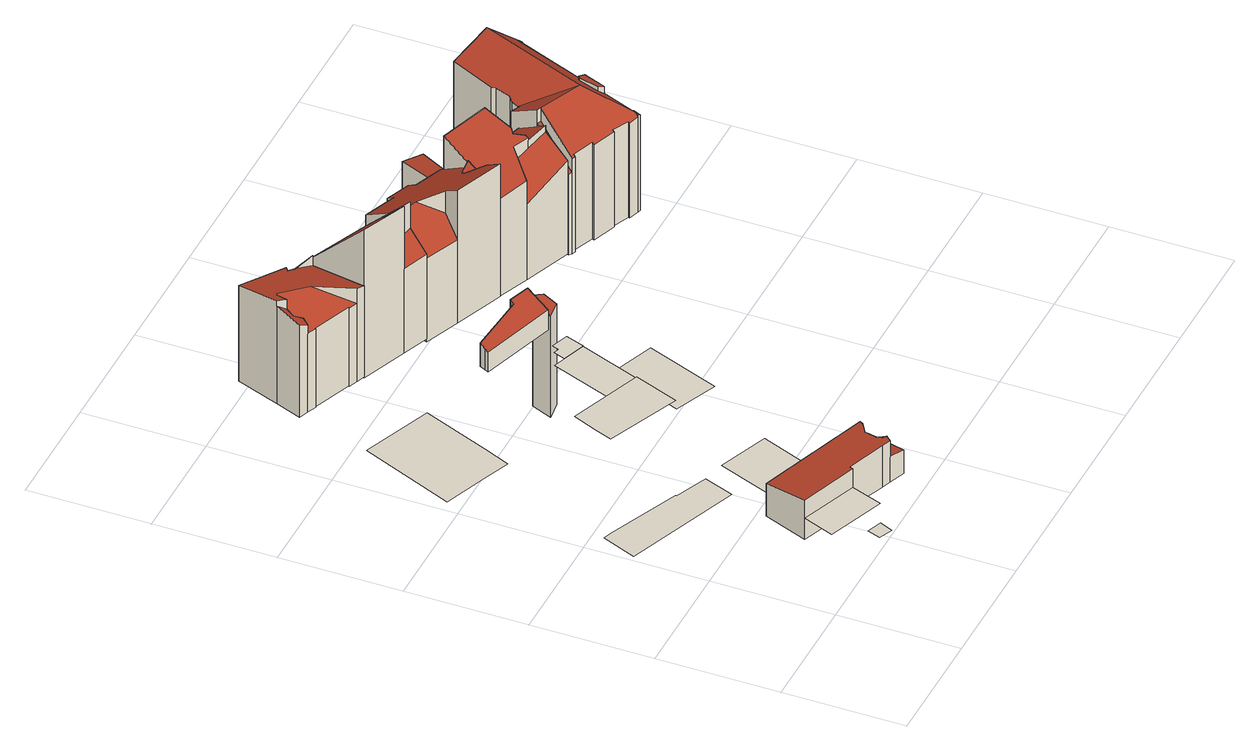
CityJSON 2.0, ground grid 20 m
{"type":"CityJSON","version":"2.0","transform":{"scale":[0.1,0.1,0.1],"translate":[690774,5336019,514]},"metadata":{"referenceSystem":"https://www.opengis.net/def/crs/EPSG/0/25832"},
"CityObjects":{
"building1":{"type":"Building","attributes":{"area_m2":55.53,"max_x":690797.88,"max_y":5336030,"min_x":690786.38,"min_y":5336021.5,"rf_extrusion_mode":"skip","rf_force_lod11":false,"rf_h_ground":518.7,"rf_h_pc_98p":0,"rf_h_roof_50p":0,"rf_h_roof_70p":0,"rf_h_roof_max":0,"rf_h_roof_min":0,"rf_is_glass_roof":false,"rf_nodata_frac":0.977,"rf_nodata_r":0,"rf_pc_select":"_HIGHEST_YET_INSUFFICIENT_COVERAGE","rf_pc_year":2026,"rf_pointcloud_unusable":true,"rf_pt_density":11.2,"rf_roof_planes":0,"rf_roof_type":"no points","rf_success":true,"rf_t_run":8,"source_file":"690_5336.gml"},"geometry":[{"type":"MultiSurface","lod":"0","boundaries":[[[0,1,2,3]]]}]},
"building2":{"type":"Building","attributes":{"area_m2":118.25,"max_x":690795.81,"max_y":5336057,"min_x":690774.81,"min_y":5336044,"rf_extrusion_mode":"skip","rf_force_lod11":false,"rf_h_ground":514.73,"rf_h_pc_98p":0,"rf_h_roof_50p":0,"rf_h_roof_70p":0,"rf_h_roof_max":0,"rf_h_roof_min":0,"rf_is_glass_roof":false,"rf_nodata_frac":1,"rf_nodata_r":0,"rf_pc_select":"_HIGHEST_YET_INSUFFICIENT_COVERAGE","rf_pc_year":0,"rf_pointcloud_unusable":true,"rf_pt_density":0,"rf_roof_planes":0,"rf_roof_type":"no points","rf_success":true,"rf_t_run":0,"source_file":"690_5336.gml"},"geometry":[{"type":"MultiSurface","lod":"0","boundaries":[[[4,5,6,7,8,9,10]]]}]},
"building3":{"type":"Building","attributes":{"area_m2":5.8,"max_x":690795.94,"max_y":5336022.5,"min_x":690792.81,"min_y":5336019,"rf_extrusion_mode":"skip","rf_force_lod11":false,"rf_h_ground":515.04,"rf_h_pc_98p":0,"rf_h_roof_50p":0,"rf_h_roof_70p":0,"rf_h_roof_max":0,"rf_h_roof_min":0,"rf_is_glass_roof":false,"rf_nodata_frac":0.25,"rf_nodata_r":0,"rf_pc_select":"_HIGHEST_YET_INSUFFICIENT_COVERAGE","rf_pc_year":2026,"rf_pointcloud_unusable":true,"rf_pt_density":12.44,"rf_roof_planes":0,"rf_roof_type":"no points","rf_success":true,"rf_t_run":4,"source_file":"690_5336.gml"},"geometry":[{"type":"MultiSurface","lod":"0","boundaries":[[[11,12,13,14]]]}]},
"building4":{"type":"Building","attributes":{"area_m2":101.1,"max_x":690793.38,"max_y":5336063.5,"min_x":690778.38,"min_y":5336051.5,"rf_extrusion_mode":"skip","rf_force_lod11":false,"rf_h_ground":532.24,"rf_h_pc_98p":0,"rf_h_roof_50p":0,"rf_h_roof_70p":0,"rf_h_roof_max":0,"rf_h_roof_min":0,"rf_is_glass_roof":false,"rf_nodata_frac":1,"rf_nodata_r":0,"rf_pc_select":"_HIGHEST_YET_INSUFFICIENT_COVERAGE","rf_pc_year":0,"rf_pointcloud_unusable":true,"rf_pt_density":0,"rf_roof_planes":0,"rf_roof_type":"no points","rf_success":true,"rf_t_run":0,"source_file":"690_5336.gml"},"geometry":[{"type":"MultiSurface","lod":"0","boundaries":[[[15,16,17,18,19]]]}]},
"building5":{"type":"Building","attributes":{"area_m2":160.46,"max_x":690811.12,"max_y":5336037.5,"min_x":690788.38,"min_y":5336023,"rf_extrusion_mode":"standard","rf_force_lod11":false,"rf_h_ground":514.7,"rf_h_pc_98p":0,"rf_h_roof_50p":521.58,"rf_h_roof_70p":521.96,"rf_h_roof_max":522.36,"rf_h_roof_min":518.42,"rf_h_roof_ridge":521.34,"rf_is_glass_roof":false,"rf_nodata_frac":0.54,"rf_nodata_r":0,"rf_pc_select":"_HIGHEST_YET_INSUFFICIENT_COVERAGE","rf_pc_year":2026,"rf_pointcloud_unusable":false,"rf_pt_density":106.25,"rf_ridgelines":1,"rf_rmse_lod22":0.338,"rf_roof_planes":9,"rf_roof_type":"slanted","rf_success":true,"rf_t_run":74,"rf_volume_lod22":1039.18,"source_file":"690_5336.gml"},"children":["building5-1"]},
"building5-1":{"type":"BuildingPart","parents":["building5"],"geometry":[{"type":"Solid","lod":"2.2","boundaries":[[[[20,21,22,23,24,25,26,27,28]],[[29,21,20,30]],[[30,20,28,31]],[[31,28,27,32]],[[33,25,24,34]],[[35,33,36,37]],[[32,27,26,38]],[[39,40,41,42]],[[43,44,22,21,29]],[[34,24,23,45]],[[38,26,25,33,35]],[[45,23,22,44]],[[37,36,46,47]],[[42,41,44,43]],[[47,46,48,49]],[[49,48,50,51]],[[51,50,40,39]],[[51,39,42,43,29,30,31,32,38,35,37,47,49]],[[40,50,48,46,36,33,34,45,44,41]]]],"semantics":{"surfaces":[{"type":"GroundSurface"},{"type":"WallSurface","on_footprint_edge":true},{"type":"WallSurface","on_footprint_edge":false},{"type":"RoofSurface","rf_azimuth":8.9,"rf_h_roof_50p":521.49,"rf_h_roof_70p":521.72,"rf_h_roof_max":522.25,"rf_h_roof_min":520.7,"rf_slope":8.42},{"type":"RoofSurface","rf_azimuth":62.61,"rf_h_roof_50p":518.82,"rf_h_roof_70p":518.98,"rf_h_roof_max":522.21,"rf_h_roof_min":518.13,"rf_slope":9.68}],"values":[[0,1,1,1,1,2,1,2,1,1,1,1,2,2,2,2,2,3,4]]}}]},
"building6":{"type":"Building","attributes":{"area_m2":212.73,"max_x":690792.81,"max_y":5336096.5,"min_x":690774.56,"min_y":5336076.5,"rf_extrusion_mode":"standard","rf_force_lod11":false,"rf_h_ground":515.73,"rf_h_pc_98p":0,"rf_h_roof_50p":534.67,"rf_h_roof_70p":534.76,"rf_h_roof_max":535.1,"rf_h_roof_min":530.95,"rf_is_glass_roof":false,"rf_nodata_frac":0.582,"rf_nodata_r":0,"rf_pc_select":"_HIGHEST_YET_INSUFFICIENT_COVERAGE","rf_pc_year":2026,"rf_pointcloud_unusable":false,"rf_pt_density":7.04,"rf_ridgelines":0,"rf_rmse_lod22":0,"rf_roof_planes":2,"rf_roof_type":"slanted","rf_success":true,"rf_t_run":15,"rf_volume_lod22":0,"source_file":"690_5336.gml"},"geometry":[{"type":"MultiSurface","lod":"0","boundaries":[[[52,53,54,55,56,57,58,59]]]}]},
"building7":{"type":"Building","attributes":{"area_m2":65.28,"max_x":690797.19,"max_y":5336071,"min_x":690787.69,"min_y":5336059,"rf_extrusion_mode":"skip","rf_force_lod11":false,"rf_h_ground":531.93,"rf_h_pc_98p":0,"rf_h_roof_50p":0,"rf_h_roof_70p":0,"rf_h_roof_max":0,"rf_h_roof_min":0,"rf_is_glass_roof":false,"rf_nodata_frac":0.969,"rf_nodata_r":0,"rf_pc_select":"_HIGHEST_YET_INSUFFICIENT_COVERAGE","rf_pc_year":2026,"rf_pointcloud_unusable":true,"rf_pt_density":4.5,"rf_roof_planes":0,"rf_roof_type":"no points","rf_success":true,"rf_t_run":6,"source_file":"690_5336.gml"},"geometry":[{"type":"MultiSurface","lod":"0","boundaries":[[[60,61,62,63]]]}]},
"building8":{"type":"Building","attributes":{"area_m2":98.35,"max_x":690802.12,"max_y":5336063,"min_x":690790.44,"min_y":5336048.5,"rf_extrusion_mode":"skip","rf_force_lod11":false,"rf_h_ground":530.83,"rf_h_pc_98p":0,"rf_h_roof_50p":0,"rf_h_roof_70p":0,"rf_h_roof_max":0,"rf_h_roof_min":0,"rf_is_glass_roof":false,"rf_nodata_frac":0.954,"rf_nodata_r":0,"rf_pc_select":"_HIGHEST_YET_INSUFFICIENT_COVERAGE","rf_pc_year":2026,"rf_pointcloud_unusable":true,"rf_pt_density":10.67,"rf_roof_planes":0,"rf_roof_type":"no points","rf_success":true,"rf_t_run":1,"source_file":"690_5336.gml"},"geometry":[{"type":"MultiSurface","lod":"0","boundaries":[[[64,65,66,67]]]}]},
"building9":{"type":"Building","attributes":{"area_m2":113.41,"max_x":690807.62,"max_y":5336048,"min_x":690794.75,"min_y":5336033,"rf_extrusion_mode":"standard","rf_force_lod11":false,"rf_h_ground":514.87,"rf_h_pc_98p":0,"rf_h_roof_50p":518.59,"rf_h_roof_70p":518.64,"rf_h_roof_max":518.86,"rf_h_roof_min":518.43,"rf_is_glass_roof":false,"rf_nodata_frac":0.562,"rf_nodata_r":0,"rf_pc_select":"_HIGHEST_YET_INSUFFICIENT_COVERAGE","rf_pc_year":2026,"rf_pointcloud_unusable":false,"rf_pt_density":38.87,"rf_ridgelines":0,"rf_rmse_lod22":0,"rf_roof_planes":2,"rf_roof_type":"slanted","rf_success":true,"rf_t_run":46,"rf_volume_lod22":0,"source_file":"690_5336.gml"},"geometry":[{"type":"MultiSurface","lod":"0","boundaries":[[[68,69,70,71]]]}]},
"building10":{"type":"Building","attributes":{"area_m2":12.14,"max_x":690798.31,"max_y":5336073,"min_x":690793.38,"min_y":5336069,"rf_extrusion_mode":"skip","rf_force_lod11":false,"rf_h_ground":531.98,"rf_h_pc_98p":0,"rf_h_roof_50p":0,"rf_h_roof_70p":0,"rf_h_roof_max":0,"rf_h_roof_min":0,"rf_is_glass_roof":false,"rf_nodata_frac":0.854,"rf_nodata_r":0,"rf_pc_select":"_HIGHEST_YET_INSUFFICIENT_COVERAGE","rf_pc_year":2026,"rf_pointcloud_unusable":true,"rf_pt_density":9.14,"rf_roof_planes":0,"rf_roof_type":"no points","rf_success":true,"rf_t_run":2,"source_file":"690_5336.gml"},"geometry":[{"type":"MultiSurface","lod":"0","boundaries":[[[72,73,74,75,76,77]]]}]},
"building11":{"type":"Building","attributes":{"area_m2":177.84,"max_x":690805,"max_y":5336092,"min_x":690786.44,"min_y":5336074.5,"rf_extrusion_mode":"standard","rf_force_lod11":false,"rf_h_ground":530.38,"rf_h_pc_98p":0,"rf_h_roof_50p":534.62,"rf_h_roof_70p":534.91,"rf_h_roof_max":535.81,"rf_h_roof_min":533.85,"rf_is_glass_roof":false,"rf_nodata_frac":0.582,"rf_nodata_r":0,"rf_pc_select":"_HIGHEST_YET_INSUFFICIENT_COVERAGE","rf_pc_year":2026,"rf_pointcloud_unusable":false,"rf_pt_density":15,"rf_ridgelines":0,"rf_rmse_lod22":1.6,"rf_roof_planes":2,"rf_roof_type":"slanted","rf_success":true,"rf_t_run":30,"rf_volume_lod22":178.75,"source_file":"690_5336.gml"},"children":["building11-1"]},
"building11-1":{"type":"BuildingPart","parents":["building11"],"geometry":[{"type":"Solid","lod":"2.2","boundaries":[[[[78,79,80,81,82,83,84]],[[85,79,78,86]],[[87,80,79,85]],[[86,78,84,88]],[[88,84,83,89]],[[89,83,82,90]],[[90,82,81,91]],[[91,81,80,87]],[[91,87,85,86,88,89,90]]]],"semantics":{"surfaces":[{"type":"GroundSurface"},{"type":"WallSurface","on_footprint_edge":true},{"type":"RoofSurface","rf_azimuth":198.95,"rf_h_roof_50p":534.77,"rf_h_roof_70p":535.04,"rf_h_roof_max":535.95,"rf_h_roof_min":534.08,"rf_slope":22.36}],"values":[[0,1,1,1,1,1,1,1,2]]}}]},
"building12":{"type":"Building","attributes":{"area_m2":359.8,"max_x":690824.88,"max_y":5336087.5,"min_x":690795,"min_y":5336060.5,"rf_extrusion_mode":"standard","rf_force_lod11":false,"rf_h_ground":514.61,"rf_h_pc_98p":0,"rf_h_roof_50p":533,"rf_h_roof_70p":533.43,"rf_h_roof_max":535.56,"rf_h_roof_min":532.13,"rf_h_roof_ridge":532.37,"rf_is_glass_roof":false,"rf_nodata_frac":0.483,"rf_nodata_r":0,"rf_pc_select":"_HIGHEST_YET_INSUFFICIENT_COVERAGE","rf_pc_year":2026,"rf_pointcloud_unusable":false,"rf_pt_density":21.62,"rf_ridgelines":1,"rf_rmse_lod22":11.63,"rf_roof_planes":6,"rf_roof_type":"slanted","rf_success":true,"rf_t_run":67,"rf_volume_lod22":136.61,"source_file":"690_5336.gml"},"children":["building12-1"]},
"building12-1":{"type":"BuildingPart","parents":["building12"],"geometry":[{"type":"Solid","lod":"2.2","boundaries":[[[[92,93,94,95]],[[96,93,92,97]],[[97,92,95,98]],[[99,94,93,96]],[[98,95,94,99]],[[98,99,96,97]]]],"semantics":{"surfaces":[{"type":"GroundSurface"},{"type":"WallSurface","on_footprint_edge":true},{"type":"RoofSurface","rf_azimuth":172.56,"rf_h_roof_50p":534.09,"rf_h_roof_70p":534.41,"rf_h_roof_max":535.28,"rf_h_roof_min":533.4,"rf_slope":30.11}],"values":[[0,1,1,1,1,2]]}}]},
"building13":{"type":"Building","attributes":{"area_m2":165.88,"max_x":690801.81,"max_y":5336120.5,"min_x":690784.88,"min_y":5336104,"rf_extrusion_mode":"standard","rf_force_lod11":false,"rf_h_ground":515.28,"rf_h_pc_98p":0,"rf_h_roof_50p":531.7,"rf_h_roof_70p":532.57,"rf_h_roof_max":534.52,"rf_h_roof_min":529.61,"rf_h_roof_ridge":530.48,"rf_is_glass_roof":false,"rf_nodata_frac":0.485,"rf_nodata_r":0,"rf_pc_select":"_HIGHEST_YET_INSUFFICIENT_COVERAGE","rf_pc_year":2026,"rf_pointcloud_unusable":false,"rf_pt_density":13.06,"rf_ridgelines":1,"rf_rmse_lod22":0.422,"rf_roof_planes":7,"rf_roof_type":"slanted","rf_success":true,"rf_t_run":24,"rf_volume_lod22":2747.28,"source_file":"690_5336.gml"},"children":["building13-1"]},
"building13-1":{"type":"BuildingPart","parents":["building13"],"geometry":[{"type":"Solid","lod":"2.2","boundaries":[[[[100,101,102,103,104,105,106,107,108,109,110,111,112]],[[113,114,115]],[[116,111,110,117]],[[118,112,111,116]],[[119,120,121,122]],[[123,124,125,121]],[[126,109,108,127]],[[117,110,109,126]],[[114,113,107,106,128]],[[129,130,103,102,131]],[[132,104,103,130]],[[128,106,105,133]],[[134,133,105,104,132]],[[127,108,107,113]],[[135,136,137]],[[133,134,137]],[[136,135,130,129]],[[122,121,125,138,139]],[[140,100,112,118,141]],[[131,102,101,120,119]],[[139,138,142]],[[141,118,143,144]],[[144,143,124,123]],[[120,101,100,140]],[[130,135,137,134,132]],[[139,142,115,114,128,133,137,136,129,131,119,122]],[[124,143,118,116,117,126,127,113,115,142,138,125]],[[120,140,141,144,123,121]]]],"semantics":{"surfaces":[{"type":"GroundSurface"},{"type":"WallSurface","on_footprint_edge":false},{"type":"WallSurface","on_footprint_edge":true},{"type":"RoofSurface","rf_azimuth":15.53,"rf_h_roof_50p":529.99,"rf_h_roof_70p":530.52,"rf_h_roof_max":531.59,"rf_h_roof_min":528.81,"rf_slope":52.43},{"type":"RoofSurface","rf_azimuth":72.52,"rf_h_roof_50p":532.08,"rf_h_roof_70p":532.5,"rf_h_roof_max":534.19,"rf_h_roof_min":530.22,"rf_slope":16.2},{"type":"RoofSurface","rf_azimuth":200.03,"rf_h_roof_50p":531.52,"rf_h_roof_70p":532.29,"rf_h_roof_max":534.05,"rf_h_roof_min":529.81,"rf_slope":29.41},{"type":"RoofSurface","rf_azimuth":135.16,"rf_h_roof_50p":532.54,"rf_h_roof_70p":532.75,"rf_h_roof_max":534.19,"rf_h_roof_min":531.5,"rf_slope":30.51}],"values":[[0,1,2,2,1,1,2,2,2,2,2,2,2,2,1,1,1,1,2,2,1,1,1,2,3,4,5,6]]}}]},
"building14":{"type":"Building","attributes":{"area_m2":167.84,"max_x":690814.25,"max_y":5336116,"min_x":690797.38,"min_y":5336099.5,"rf_extrusion_mode":"standard","rf_force_lod11":false,"rf_h_ground":515.13,"rf_h_pc_98p":0,"rf_h_roof_50p":532.73,"rf_h_roof_70p":533.24,"rf_h_roof_max":535.7,"rf_h_roof_min":531.17,"rf_is_glass_roof":false,"rf_nodata_frac":0.7,"rf_nodata_r":0,"rf_pc_select":"_HIGHEST_YET_INSUFFICIENT_COVERAGE","rf_pc_year":2026,"rf_pointcloud_unusable":false,"rf_pt_density":10.59,"rf_ridgelines":0,"rf_rmse_lod22":1.19,"rf_roof_planes":3,"rf_roof_type":"slanted","rf_success":true,"rf_t_run":17,"rf_volume_lod22":3307.31,"source_file":"690_5336.gml"},"children":["building14-1"]},
"building14-1":{"type":"BuildingPart","parents":["building14"],"geometry":[{"type":"Solid","lod":"2.2","boundaries":[[[[145,146,147,148,149,150]],[[151,152,153,154]],[[155,156,152,151]],[[157,147,146,158]],[[159,148,147,157]],[[160,150,149,153]],[[156,145,150,160]],[[154,153,149,148,159]],[[158,146,145,156,155]],[[156,160,153,152]],[[158,155,151,154,159,157]]]],"semantics":{"surfaces":[{"type":"GroundSurface"},{"type":"WallSurface","on_footprint_edge":false},{"type":"WallSurface","on_footprint_edge":true},{"type":"RoofSurface","rf_azimuth":202,"rf_h_roof_50p":532.36,"rf_h_roof_70p":532.91,"rf_h_roof_max":541.74,"rf_h_roof_min":530.86,"rf_slope":40.4},{"type":"RoofSurface","rf_azimuth":23.09,"rf_h_roof_50p":534.77,"rf_h_roof_70p":537.2,"rf_h_roof_max":542.27,"rf_h_roof_min":528.74,"rf_slope":45.89}],"values":[[0,1,1,2,2,2,2,2,2,3,4]]}}]},
"building15":{"type":"Building","attributes":{"area_m2":195.93,"max_x":690828.19,"max_y":5336111,"min_x":690809.56,"min_y":5336094,"rf_extrusion_mode":"standard","rf_force_lod11":false,"rf_h_ground":514.5,"rf_h_pc_98p":0,"rf_h_roof_50p":533.93,"rf_h_roof_70p":534.56,"rf_h_roof_max":536.22,"rf_h_roof_min":531,"rf_h_roof_ridge":535.42,"rf_is_glass_roof":false,"rf_nodata_frac":0.662,"rf_nodata_r":0,"rf_pc_select":"_HIGHEST_YET_INSUFFICIENT_COVERAGE","rf_pc_year":2026,"rf_pointcloud_unusable":false,"rf_pt_density":10.07,"rf_ridgelines":1,"rf_rmse_lod22":0.987,"rf_roof_planes":3,"rf_roof_type":"slanted","rf_success":true,"rf_t_run":37,"rf_volume_lod22":3830.7,"source_file":"690_5336.gml"},"children":["building15-1"]},
"building15-1":{"type":"BuildingPart","parents":["building15"],"geometry":[{"type":"Solid","lod":"2.2","boundaries":[[[[161,162,163,164,165,166,167,168,169,170,171,172]],[[173,168,167,174]],[[175,169,168,173]],[[174,167,166,176]],[[176,166,165,177]],[[177,165,164,178]],[[178,164,163,179]],[[180,181,161,172,182]],[[183,184,181,180]],[[185,186,187]],[[188,189,187]],[[190,191,189,188]],[[179,163,162,192]],[[193,194,186,185]],[[182,172,171,194,193]],[[191,170,169,175]],[[184,183,195]],[[194,171,170,191,190]],[[192,162,161,181]],[[195,183,180,182,193,185,187,189,191,175,173,174,176,177,178,179]],[[194,190,188,187,186]],[[192,181,184,195,179]]]],"semantics":{"surfaces":[{"type":"GroundSurface"},{"type":"WallSurface","on_footprint_edge":true},{"type":"WallSurface","on_footprint_edge":false},{"type":"RoofSurface","rf_azimuth":21.22,"rf_h_roof_50p":533.95,"rf_h_roof_70p":535.47,"rf_h_roof_max":538.87,"rf_h_roof_min":529.96,"rf_slope":32.26},{"type":"RoofSurface","rf_azimuth":179.59,"rf_h_roof_50p":535.68,"rf_h_roof_70p":535.93,"rf_h_roof_max":536.81,"rf_h_roof_min":534.69,"rf_slope":26.27},{"type":"RoofSurface","rf_azimuth":200.37,"rf_h_roof_50p":532.82,"rf_h_roof_70p":533.94,"rf_h_roof_max":538.57,"rf_h_roof_min":530.16,"rf_slope":43.9}],"values":[[0,1,1,1,1,1,1,1,2,2,2,2,1,2,1,1,2,1,1,3,4,5]]}}]},
"building16":{"type":"Building","attributes":{"area_m2":160.98,"max_x":690840.81,"max_y":5336104.5,"min_x":690823.75,"min_y":5336088.5,"rf_extrusion_mode":"standard","rf_force_lod11":false,"rf_h_ground":514.56,"rf_h_pc_98p":0,"rf_h_roof_50p":532.09,"rf_h_roof_70p":533.69,"rf_h_roof_max":536.19,"rf_h_roof_min":529.93,"rf_is_glass_roof":false,"rf_nodata_frac":0.599,"rf_nodata_r":0,"rf_pc_select":"_HIGHEST_YET_INSUFFICIENT_COVERAGE","rf_pc_year":2026,"rf_pointcloud_unusable":false,"rf_pt_density":50.25,"rf_ridgelines":0,"rf_rmse_lod22":0.886,"rf_roof_planes":8,"rf_roof_type":"slanted","rf_success":true,"rf_t_run":45,"rf_volume_lod22":3162.58,"source_file":"690_5336.gml"},"children":["building16-1"]},
"building16-1":{"type":"BuildingPart","parents":["building16"],"geometry":[{"type":"Solid","lod":"2.2","boundaries":[[[[196,197,198,199,200,201,202,203,204]],[[205,206,207]],[[208,199,198,209]],[[210,202,201,205]],[[211,203,202,210]],[[212,213,204,203,211]],[[214,215,213,212]],[[216,196,204,213]],[[217,214,218,219]],[[219,218,220,221]],[[222,223,200,199,208]],[[209,198,197,224,225]],[[225,224,226,227]],[[228,229,223,222]],[[206,205,201,200,223]],[[224,197,196,216]],[[227,226,215,214,217]],[[221,220,229,228]],[[211,210,205,207]],[[215,226,224,216,213]],[[221,228,222,208,209,225,227,217,219]],[[229,220,218,214,212,211,207,206,223]]]],"semantics":{"surfaces":[{"type":"GroundSurface"},{"type":"WallSurface","on_footprint_edge":false},{"type":"WallSurface","on_footprint_edge":true},{"type":"RoofSurface","rf_azimuth":26.23,"rf_h_roof_50p":530.07,"rf_h_roof_70p":530.67,"rf_h_roof_max":532.11,"rf_h_roof_min":527.74,"rf_slope":69.12},{"type":"RoofSurface","rf_azimuth":233.82,"rf_h_roof_50p":532.03,"rf_h_roof_70p":532.8,"rf_h_roof_max":535.47,"rf_h_roof_min":528.61,"rf_slope":36.7},{"type":"RoofSurface","rf_azimuth":209.01,"rf_h_roof_50p":535.86,"rf_h_roof_70p":536.78,"rf_h_roof_max":538.44,"rf_h_roof_min":532.69,"rf_slope":24.6},{"type":"RoofSurface","rf_azimuth":359.25,"rf_h_roof_50p":533.11,"rf_h_roof_70p":534.11,"rf_h_roof_max":538.35,"rf_h_roof_min":530.06,"rf_slope":34.03}],"values":[[0,1,2,2,2,2,1,2,1,1,2,2,1,1,2,2,1,1,3,4,5,6]]}}]},
"building17":{"type":"Building","attributes":{"area_m2":28.83,"max_x":690843.75,"max_y":5336116,"min_x":690836.75,"min_y":5336109,"rf_extrusion_mode":"standard","rf_force_lod11":false,"rf_h_ground":514.51,"rf_h_pc_98p":0,"rf_h_roof_50p":520.18,"rf_h_roof_70p":521.49,"rf_h_roof_max":521.95,"rf_h_roof_min":519.96,"rf_is_glass_roof":false,"rf_nodata_frac":0.623,"rf_nodata_r":0,"rf_pc_select":"_HIGHEST_YET_INSUFFICIENT_COVERAGE","rf_pc_year":2026,"rf_pointcloud_unusable":false,"rf_pt_density":70.79,"rf_ridgelines":0,"rf_rmse_lod22":0.249,"rf_roof_planes":2,"rf_roof_type":"slanted","rf_success":true,"rf_t_run":23,"rf_volume_lod22":178.64,"source_file":"690_5336.gml"},"children":["building17-1"]},
"building17-1":{"type":"BuildingPart","parents":["building17"],"geometry":[{"type":"Solid","lod":"2.2","boundaries":[[[[230,231,232,233,234,235]],[[236,234,233,237]],[[238,235,234,236]],[[239,230,235,238]],[[237,233,232,240]],[[240,232,231,241]],[[241,231,230,239]],[[241,239,238,236,237,240]]]],"semantics":{"surfaces":[{"type":"GroundSurface"},{"type":"WallSurface","on_footprint_edge":true},{"type":"RoofSurface","rf_azimuth":110.55,"rf_h_roof_50p":520.73,"rf_h_roof_70p":521.05,"rf_h_roof_max":521.55,"rf_h_roof_min":519.86,"rf_slope":17.89}],"values":[[0,1,1,1,1,1,1,2]]}}]},
"building18":{"type":"Building","attributes":{"area_m2":337.88,"max_x":690859.69,"max_y":5336112,"min_x":690836.62,"min_y":5336083,"rf_extrusion_mode":"standard","rf_force_lod11":false,"rf_h_ground":514.51,"rf_h_pc_98p":0,"rf_h_roof_50p":535.67,"rf_h_roof_70p":536.46,"rf_h_roof_max":537.74,"rf_h_roof_min":532.49,"rf_h_roof_ridge":537.84,"rf_is_glass_roof":false,"rf_nodata_frac":0.00148,"rf_nodata_r":0,"rf_pc_select":"PREFERRED_AND_LATEST","rf_pc_year":2026,"rf_pointcloud_unusable":false,"rf_pt_density":584.37,"rf_ridgelines":4,"rf_rmse_lod22":1.31,"rf_roof_planes":29,"rf_roof_type":"slanted","rf_success":true,"rf_t_run":218,"rf_volume_lod22":7041.33,"source_file":"690_5336.gml"},"children":["building18-1"]},
"building18-1":{"type":"BuildingPart","parents":["building18"],"geometry":[{"type":"Solid","lod":"2.2","boundaries":[[[[242,243,244,245,246,247,248,249,250,251,252,253,254,255,256,257,258,259,260,261,262,263,264,265,266,267,268,269,270,271,272,273]],[[274,264,263,275]],[[276,247,246,277]],[[278,248,247,276]],[[277,246,245,279]],[[279,245,244,280]],[[281,262,261,282]],[[282,261,260,283]],[[284,270,269,285]],[[286,271,270,284]],[[287,268,267,288]],[[289,290,266,265,291]],[[291,265,264,274]],[[285,269,268,287,292]],[[292,287,293,294]],[[275,263,262,281]],[[295,296,257,256,297]],[[298,258,257,296]],[[283,260,259,299]],[[300,251,250,301]],[[302,252,251,300]],[[303,255,254,304]],[[299,259,258,298]],[[297,256,255,303]],[[305,253,252,302]],[[301,250,249,306]],[[288,267,266,290]],[[294,293,290,289]],[[306,249,248,278]],[[307,243,242,308]],[[309,272,271,286]],[[280,244,243,307]],[[310,273,272,309]],[[311,312,313,314]],[[308,242,273,310]],[[296,295,315]],[[316,317,318,319]],[[314,313,317,316]],[[320,321,312,311]],[[304,254,253,305]],[[319,318,321,320]],[[322,286,284,285,292,294]],[[290,293,287,288]],[[308,310,309,286,322,279,280,307]],[[296,315,322,294,289,291,274,275,281,282,283,299,298]],[[304,305,302,300,301,306,278,276,277,279,322,315,295,297,303],[321,318,317,313,312]],[[319,320,311,314,316]]]],"semantics":{"surfaces":[{"type":"GroundSurface"},{"type":"WallSurface","on_footprint_edge":true},{"type":"WallSurface","on_footprint_edge":false},{"type":"RoofSurface","rf_azimuth":23.75,"rf_h_roof_50p":536.4,"rf_h_roof_70p":536.91,"rf_h_roof_max":538.01,"rf_h_roof_min":534.17,"rf_slope":30.7},{"type":"RoofSurface","rf_azimuth":213.78,"rf_h_roof_50p":533.77,"rf_h_roof_70p":534.64,"rf_h_roof_max":537.85,"rf_h_roof_min":529.89,"rf_slope":43.04},{"type":"RoofSurface","rf_azimuth":291.04,"rf_h_roof_50p":536.21,"rf_h_roof_70p":536.85,"rf_h_roof_max":537.96,"rf_h_roof_min":534.34,"rf_slope":25.7},{"type":"RoofSurface","rf_azimuth":201.45,"rf_h_roof_50p":534.76,"rf_h_roof_70p":535.92,"rf_h_roof_max":538.01,"rf_h_roof_min":532.22,"rf_slope":41.49},{"type":"RoofSurface","rf_azimuth":111.54,"rf_h_roof_50p":535.05,"rf_h_roof_70p":536.15,"rf_h_roof_max":537.96,"rf_h_roof_min":531.93,"rf_slope":41.83},{"type":"RoofSurface","rf_azimuth":111.2,"rf_h_roof_50p":534.37,"rf_h_roof_70p":534.51,"rf_h_roof_max":534.79,"rf_h_roof_min":534.11,"rf_slope":21.18}],"values":[[0,1,1,1,1,1,1,1,1,1,1,1,1,1,2,1,1,1,1,1,1,1,1,1,1,1,1,2,1,1,1,1,1,2,1,2,2,2,2,1,2,3,4,5,6,7,8]]}}]}
},
"vertices":[
[219,24,47],[238,76,47],[144,111,47],[124,60,47],
[8,324,7],[199,251,7],[218,301,7],[164,323,7],[165,325,7],[44,376,7],[31,381,7],
[220,24,10],[196,33,10],[188,11,10],[211,2,10],
[44,376,182],[165,325,182],[194,400,182],[72,445,182],[55,405,182],
[144,111,7],[173,185,7],[355,115,7],[371,108,7],[345,41,7],[318,51,7],[302,57,7],[241,81,7],[238,76,7],[173,185,67],[144,111,79],[238,76,81],[241,81,81],[318,51,54],[345,41,50],[318,51,83],[328,61,52],[328,61,82],[302,57,83],[331,97,76],[331,97,48],[350,109,44],[350,109,74],[355,115,73],[355,115,43],[371,108,41],[323,66,52],[323,66,81],[326,66,51],[326,66,81],[322,74,51],[322,74,80],
[6,619,17],[78,592,17],[124,574,17],[143,619,17],[188,730,17],[183,732,17],[163,740,17],[71,775,17],
[137,421,179],[194,400,179],[232,501,179],[175,522,179],
[235,294,168],[281,415,168],[210,442,168],[164,323,168],
[290,139,9],[337,259,9],[254,291,9],[208,171,9],
[194,515,180],[232,501,180],[243,532,180],[215,542,180],[211,531,180],[201,534,180],
[143,619,164],[147,628,164],[242,616,164],[246,623,164],[281,611,164],[265,571,164],[140,612,164],[147,628,207],[143,619,203],[242,616,215],[140,612,200],[265,571,201],[281,611,218],[246,623,218],
[294,570,6],[263,566,6],[277,601,6],[294,591,6],[263,566,192],[294,570,192],[294,591,204],[277,601,211],
[109,898,13],[125,942,13],[152,1014,13],[245,979,13],[278,966,13],[271,948,13],[234,850,13],[220,855,13],[205,861,13],[205,862,13],[140,887,13],[140,886,13],[125,892,13],[220,855,157],[220,855,185],[196,918,186],[140,886,158],[140,887,158],[125,892,158],[125,942,203],[125,942,194],[135,930,185],[135,930,202],[127,916,182],[127,916,171],[135,930,180],[205,862,158],[205,861,157],[234,850,181],[245,979,167],[245,979,151],[152,1014,190],[278,966,155],[271,948,162],[271,948,180],[236,972,162],[236,972,170],[247,965,168],[145,950,193],[145,950,197],[109,898,183],[125,892,174],[151,953,195],[137,905,167],[137,905,174],
[311,820,11],[234,850,11],[279,969,11],[403,921,11],[368,835,11],[355,803,11],[306,851,255],[306,851,189],[368,835,197],[368,835,245],[311,820,282],[311,820,167],[279,969,153],[234,850,285],[403,921,149],[355,803,167],
[414,780,5],[355,803,5],[376,855,5],[403,921,5],[457,900,5],[461,912,5],[501,896,5],[494,880,5],[542,862,5],[522,810,5],[508,774,5],[497,748,5],[494,880,173],[501,896,161],[542,862,172],[461,912,161],[457,900,169],[403,921,169],[376,855,214],[414,780,250],[414,780,159],[497,748,250],[430,806,230],[430,806,189],[494,803,218],[494,803,216],[494,805,217],[495,808,218],[495,808,215],[522,810,219],[522,810,207],[355,803,160],[508,774,232],[508,774,202],[408,843,214],
[627,697,6],[547,728,6],[497,748,6],[539,856,6],[618,825,6],[647,814,6],[668,806,6],[663,791,6],[644,740,6],[647,814,148],[647,814,168],[640,807,172],[539,856,238],[497,748,185],[668,806,143],[663,791,184],[644,740,218],[644,740,207],[613,754,208],[613,754,194],[627,697,178],[613,754,213],[614,759,205],[614,759,216],[605,775,194],[605,775,220],[618,825,243],[618,825,160],[547,728,144],[547,728,189],[586,766,183],[586,766,212],[612,781,224],[612,781,190],
[658,902,5],[627,913,5],[628,915,5],[651,971,5],[698,958,5],[666,899,5],[698,958,59],[651,971,74],[666,899,61],[658,902,64],[628,915,75],[627,913,75],
[711,848,5],[710,855,5],[743,929,5],[800,901,5],[855,874,5],[857,874,5],[855,869,5],[847,872,5],[814,789,5],[816,788,5],[799,745,5],[801,745,5],[766,657,5],[770,655,5],[764,642,5],[760,643,5],[742,649,5],[742,651,5],[714,664,5],[713,661,5],[674,676,5],[675,679,5],[639,693,5],[637,690,5],[631,692,5],[626,695,5],[649,755,5],[668,806,5],[685,799,5],[687,803,5],[691,813,5],[700,821,5],[639,693,183],[675,679,183],[857,874,181],[855,874,182],[855,869,181],[800,901,237],[743,929,206],[674,676,180],[713,661,181],[714,664,183],[685,799,205],[668,806,206],[687,803,203],[649,755,213],[626,695,154],[631,692,180],[631,692,155],[637,690,180],[649,755,238],[656,753,214],[656,753,238],[760,643,186],[760,643,181],[764,642,182],[742,649,180],[742,651,182],[816,788,187],[814,789,189],[799,745,187],[770,655,182],[766,657,185],[801,745,185],[847,872,189],[710,855,205],[711,848,206],[691,813,204],[700,821,206],[772,712,206],[772,712,199],[783,707,188],[783,707,201],[762,648,186],[796,744,202],[796,744,189],[783,748,201],[783,748,207],[779,744,208],[779,744,203],[730,722,237]
]}
